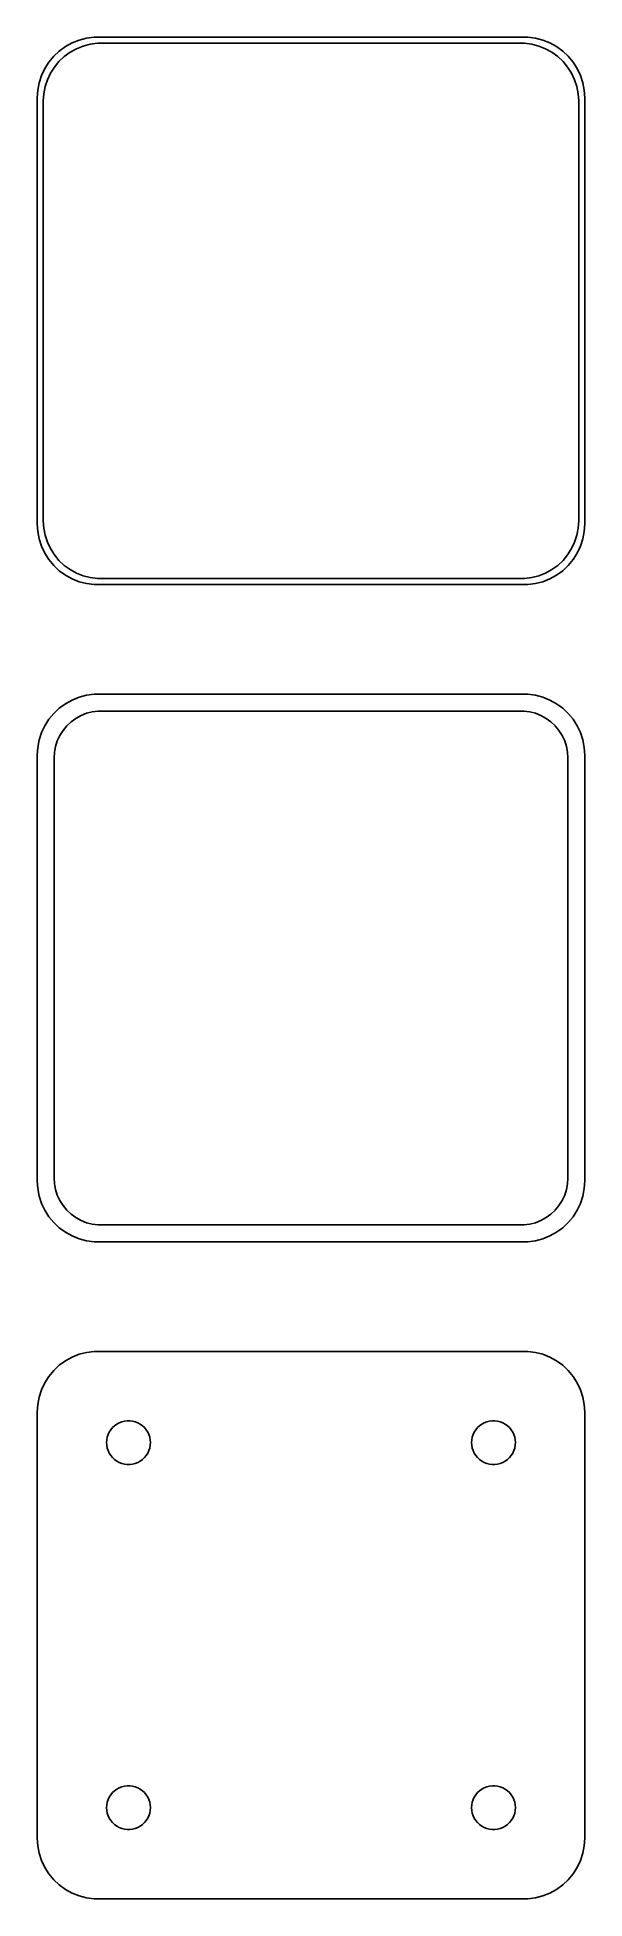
# Model space of a CAD drawing. Header units: metres. Extents: x -22 to 22, y 86 to 238.
import ezdxf

# ---------------------------------------------------------------- set-up
doc = ezdxf.new("R2010")
doc.units = ezdxf.units.M

msp = doc.modelspace()

# ---------------------------------------------------------------- linework, layer by layer
for p, q in [((-20.6871, 237.353), (-21.1448, 236.923)), ((-20.1791, 237.722), (-20.6871, 237.353)), ((-20.2778, 236.91), (-19.7952, 237.261)), ((-19.6289, 238.024), (-20.1791, 237.722)), ((-19.7952, 237.261), (-19.2724, 237.548)), ((-19.0451, 238.255), (-19.6289, 238.024)), ((-19.2724, 237.548), (-18.7178, 237.768)), ((-18.4369, 238.411), (-19.0451, 238.255)), ((-18.7178, 237.768), (-18.1401, 237.916)), ((-17.8139, 238.49), (-18.4369, 238.411)), ((-18.1401, 237.916), (-17.5482, 237.991)), ((17.8139, 238.49), (-17.8139, 238.49)), ((-17.5482, 237.991), (17.5482, 237.991)), ((17.5482, 237.991), (18.1401, 237.916)), ((18.4369, 238.411), (17.8139, 238.49)), ((18.1401, 237.916), (18.7178, 237.768)), ((19.0451, 238.255), (18.4369, 238.411)), ((18.7178, 237.768), (19.2724, 237.548)), ((19.6289, 238.024), (19.0451, 238.255)), ((19.2724, 237.548), (19.7952, 237.261)), ((20.1791, 237.722), (19.6289, 238.024)), ((19.7952, 237.261), (20.2778, 236.91)), ((20.6871, 237.353), (20.1791, 237.722)), ((21.1448, 236.923), (20.6871, 237.353)), ((-21.8815, 235.909), (-22.1489, 235.341)), ((-21.5451, 236.439), (-21.8815, 235.909)), ((-21.1448, 236.923), (-21.5451, 236.439)), ((-21.4124, 235.538), (-21.0928, 236.042)), ((-21.0928, 236.042), (-20.7126, 236.502)), ((-20.7126, 236.502), (-20.2778, 236.91)), ((20.2778, 236.91), (20.7126, 236.502)), ((20.7126, 236.502), (21.0928, 236.042)), ((21.0928, 236.042), (21.4124, 235.538)), ((21.5451, 236.439), (21.1448, 236.923)), ((21.8815, 235.909), (21.5451, 236.439)), ((22.1489, 235.341), (21.8815, 235.909)), ((-22.4606, 234.127), (-22.5, 233.5)), ((-22.3429, 234.743), (-22.4606, 234.127)), ((-22.1489, 235.341), (-22.3429, 234.743)), ((-21.9625, 233.845), (-21.8508, 234.431)), ((-21.8508, 234.431), (-21.6664, 234.999)), ((-21.6664, 234.999), (-21.4124, 235.538)), ((21.4124, 235.538), (21.6664, 234.999)), ((21.6664, 234.999), (21.8508, 234.431)), ((21.8508, 234.431), (21.9625, 233.845)), ((22.3429, 234.743), (22.1489, 235.341)), ((22.4606, 234.127), (22.3429, 234.743)), ((22.5, 233.5), (22.4606, 234.127)), ((-22.5, 233.5), (-22.5, 198.5)), ((-22, 233.25), (-21.9625, 233.845)), ((-22, 198.75), (-22, 233.25)), ((21.9625, 233.845), (22, 233.25)), ((22, 233.25), (22, 198.75)), ((22.5, 198.5), (22.5, 233.5)), ((-22.5, 198.5), (-22.4606, 197.873)), ((-22.4606, 197.873), (-22.3429, 197.257)), ((-21.9625, 198.155), (-22, 198.75)), ((-21.8508, 197.569), (-21.9625, 198.155)), ((-21.6664, 197.001), (-21.8508, 197.569)), ((21.8508, 197.569), (21.6664, 197.001)), ((21.9625, 198.155), (21.8508, 197.569)), ((22, 198.75), (21.9625, 198.155)), ((22.3429, 197.257), (22.4606, 197.873)), ((22.4606, 197.873), (22.5, 198.5)), ((-22.3429, 197.257), (-22.1489, 196.659)), ((-22.1489, 196.659), (-21.8815, 196.091)), ((-21.8815, 196.091), (-21.5451, 195.561)), ((-21.4124, 196.462), (-21.6664, 197.001)), ((-21.0928, 195.958), (-21.4124, 196.462)), ((-20.7126, 195.498), (-21.0928, 195.958)), ((21.0928, 195.958), (20.7126, 195.498)), ((21.4124, 196.462), (21.0928, 195.958)), ((21.6664, 197.001), (21.4124, 196.462)), ((21.5451, 195.561), (21.8815, 196.091)), ((21.8815, 196.091), (22.1489, 196.659)), ((22.1489, 196.659), (22.3429, 197.257)), ((-21.5451, 195.561), (-21.1448, 195.077)), ((-21.1448, 195.077), (-20.6871, 194.647)), ((-20.2778, 195.09), (-20.7126, 195.498)), ((-20.6871, 194.647), (-20.1791, 194.278)), ((-19.7952, 194.739), (-20.2778, 195.09)), ((-19.2724, 194.452), (-19.7952, 194.739)), ((-18.7178, 194.232), (-19.2724, 194.452)), ((19.2724, 194.452), (18.7178, 194.232)), ((19.7952, 194.739), (19.2724, 194.452)), ((20.2778, 195.09), (19.7952, 194.739)), ((20.1791, 194.278), (20.6871, 194.647)), ((20.7126, 195.498), (20.2778, 195.09)), ((20.6871, 194.647), (21.1448, 195.077)), ((21.1448, 195.077), (21.5451, 195.561)), ((-20.1791, 194.278), (-19.6289, 193.976)), ((-19.6289, 193.976), (-19.0451, 193.745)), ((-19.0451, 193.745), (-18.4369, 193.589)), ((-18.1401, 194.084), (-18.7178, 194.232)), ((-18.4369, 193.589), (-17.8139, 193.51)), ((-17.5482, 194.009), (-18.1401, 194.084)), ((-17.8139, 193.51), (17.8139, 193.51)), ((17.5482, 194.009), (-17.5482, 194.009)), ((18.1401, 194.084), (17.5482, 194.009)), ((17.8139, 193.51), (18.4369, 193.589)), ((18.7178, 194.232), (18.1401, 194.084)), ((18.4369, 193.589), (19.0451, 193.745)), ((19.0451, 193.745), (19.6289, 193.976)), ((19.6289, 193.976), (20.1791, 194.278)), ((-20.1791, 183.722), (-20.6871, 183.353)), ((-19.6289, 184.024), (-20.1791, 183.722)), ((-19.0451, 184.255), (-19.6289, 184.024)), ((-18.4369, 184.411), (-19.0451, 184.255)), ((-17.8139, 184.49), (-18.4369, 184.411)), ((17.8139, 184.49), (-17.8139, 184.49)), ((18.4369, 184.411), (17.8139, 184.49)), ((19.0451, 184.255), (18.4369, 184.411)), ((19.6289, 184.024), (19.0451, 184.255)), ((20.1791, 183.722), (19.6289, 184.024)), ((20.6871, 183.353), (20.1791, 183.722)), ((-21.5451, 182.439), (-21.8815, 181.909)), ((-21.1448, 182.923), (-21.5451, 182.439)), ((-20.6871, 183.353), (-21.1448, 182.923)), ((-20.0707, 181.899), (-19.7165, 182.231)), ((-19.7165, 182.231), (-19.3234, 182.517)), ((-19.3234, 182.517), (-18.8975, 182.751)), ((-18.8975, 182.751), (-18.4457, 182.93)), ((-18.4457, 182.93), (-17.9751, 183.051)), ((-17.9751, 183.051), (-17.493, 183.112)), ((-17.493, 183.112), (17.493, 183.112)), ((17.493, 183.112), (17.9751, 183.051)), ((17.9751, 183.051), (18.4457, 182.93)), ((18.4457, 182.93), (18.8975, 182.751)), ((18.8975, 182.751), (19.3234, 182.517)), ((19.3234, 182.517), (19.7165, 182.231)), ((19.7165, 182.231), (20.0707, 181.899)), ((21.1448, 182.923), (20.6871, 183.353)), ((21.5451, 182.439), (21.1448, 182.923)), ((21.8815, 181.909), (21.5451, 182.439)), ((-22.3429, 180.743), (-22.4606, 180.127)), ((-22.1489, 181.341), (-22.3429, 180.743)), ((-21.8815, 181.909), (-22.1489, 181.341)), ((-20.9979, 180.212), (-20.8477, 180.674)), ((-20.8477, 180.674), (-20.6408, 181.114)), ((-20.6408, 181.114), (-20.3805, 181.524)), ((-20.3805, 181.524), (-20.0707, 181.899)), ((20.0707, 181.899), (20.3805, 181.524)), ((20.3805, 181.524), (20.6408, 181.114)), ((20.6408, 181.114), (20.8477, 180.674)), ((20.8477, 180.674), (20.9979, 180.212)), ((22.1489, 181.341), (21.8815, 181.909)), ((22.3429, 180.743), (22.1489, 181.341)), ((22.4606, 180.127), (22.3429, 180.743)), ((-22.4606, 180.127), (-22.5, 179.5)), ((-22.5, 179.5), (-22.5, 144.5)), ((-21.1195, 179.25), (-21.089, 179.735)), ((-21.1195, 144.75), (-21.1195, 179.25)), ((-21.089, 179.735), (-20.9979, 180.212)), ((20.9979, 180.212), (21.089, 179.735)), ((21.089, 179.735), (21.1195, 179.25)), ((21.1195, 179.25), (21.1195, 144.75)), ((22.5, 179.5), (22.4606, 180.127)), ((22.5, 144.5), (22.5, 179.5)), ((-22.5, 144.5), (-22.4606, 143.873)), ((-22.4606, 143.873), (-22.3429, 143.257)), ((-21.089, 144.265), (-21.1195, 144.75)), ((-20.9979, 143.788), (-21.089, 144.265)), ((21.089, 144.265), (20.9979, 143.788)), ((21.1195, 144.75), (21.089, 144.265)), ((22.3429, 143.257), (22.4606, 143.873)), ((22.4606, 143.873), (22.5, 144.5)), ((-22.3429, 143.257), (-22.1489, 142.659)), ((-22.1489, 142.659), (-21.8815, 142.091)), ((-20.8477, 143.326), (-20.9979, 143.788)), ((-20.6408, 142.886), (-20.8477, 143.326)), ((-20.3805, 142.476), (-20.6408, 142.886)), ((-20.0707, 142.101), (-20.3805, 142.476)), ((20.3805, 142.476), (20.0707, 142.101)), ((20.6408, 142.886), (20.3805, 142.476)), ((20.8477, 143.326), (20.6408, 142.886)), ((20.9979, 143.788), (20.8477, 143.326)), ((21.8815, 142.091), (22.1489, 142.659)), ((22.1489, 142.659), (22.3429, 143.257)), ((-21.8815, 142.091), (-21.5451, 141.561)), ((-21.5451, 141.561), (-21.1448, 141.077)), ((-21.1448, 141.077), (-20.6871, 140.647)), ((-19.7165, 141.769), (-20.0707, 142.101)), ((-19.3234, 141.483), (-19.7165, 141.769)), ((-18.8975, 141.249), (-19.3234, 141.483)), ((-18.4457, 141.07), (-18.8975, 141.249)), ((-17.9751, 140.949), (-18.4457, 141.07)), ((-17.493, 140.888), (-17.9751, 140.949)), ((17.493, 140.888), (-17.493, 140.888)), ((17.9751, 140.949), (17.493, 140.888)), ((18.4457, 141.07), (17.9751, 140.949)), ((18.8975, 141.249), (18.4457, 141.07)), ((19.3234, 141.483), (18.8975, 141.249)), ((19.7165, 141.769), (19.3234, 141.483)), ((20.0707, 142.101), (19.7165, 141.769)), ((20.6871, 140.647), (21.1448, 141.077)), ((21.1448, 141.077), (21.5451, 141.561)), ((21.5451, 141.561), (21.8815, 142.091)), ((-20.6871, 140.647), (-20.1791, 140.278)), ((-20.1791, 140.278), (-19.6289, 139.976)), ((-19.6289, 139.976), (-19.0451, 139.745)), ((-19.0451, 139.745), (-18.4369, 139.589)), ((-18.4369, 139.589), (-17.8139, 139.51)), ((-17.8139, 139.51), (17.8139, 139.51)), ((17.8139, 139.51), (18.4369, 139.589)), ((18.4369, 139.589), (19.0451, 139.745)), ((19.0451, 139.745), (19.6289, 139.976)), ((19.6289, 139.976), (20.1791, 140.278)), ((20.1791, 140.278), (20.6871, 140.647)), ((-19.0451, 130.255), (-19.6289, 130.024)), ((-18.4369, 130.411), (-19.0451, 130.255)), ((-17.8139, 130.49), (-18.4369, 130.411)), ((17.8139, 130.49), (-17.8139, 130.49)), ((18.4369, 130.411), (17.8139, 130.49)), ((19.0451, 130.255), (18.4369, 130.411)), ((19.6289, 130.024), (19.0451, 130.255)), ((-21.1448, 128.923), (-21.5451, 128.439)), ((-20.6871, 129.353), (-21.1448, 128.923)), ((-20.1791, 129.722), (-20.6871, 129.353)), ((-19.6289, 130.024), (-20.1791, 129.722)), ((20.1791, 129.722), (19.6289, 130.024)), ((20.6871, 129.353), (20.1791, 129.722)), ((21.1448, 128.923), (20.6871, 129.353)), ((21.5451, 128.439), (21.1448, 128.923)), ((-22.1489, 127.341), (-22.3429, 126.743)), ((-21.8815, 127.909), (-22.1489, 127.341)), ((-21.5451, 128.439), (-21.8815, 127.909)), ((21.8815, 127.909), (21.5451, 128.439)), ((22.1489, 127.341), (21.8815, 127.909)), ((22.3429, 126.743), (22.1489, 127.341)), ((-22.4606, 126.127), (-22.5, 125.5)), ((-22.5, 125.5), (-22.5, 90.5)), ((-22.3429, 126.743), (-22.4606, 126.127)), ((22.4606, 126.127), (22.3429, 126.743)), ((22.5, 125.5), (22.4606, 126.127)), ((22.5, 90.5), (22.5, 125.5)), ((-16.5773, 123.867), (-16.4562, 124.058)), ((-16.4562, 124.058), (-16.3121, 124.232)), ((-16.3121, 124.232), (-16.1474, 124.387)), ((-16.1474, 124.387), (-15.9645, 124.52)), ((-15.9645, 124.52), (-15.7664, 124.629)), ((-15.7664, 124.629), (-15.5562, 124.712)), ((-15.5562, 124.712), (-15.3373, 124.768)), ((-15.3373, 124.768), (-15.113, 124.796)), ((-15.113, 124.796), (-14.887, 124.796)), ((-14.887, 124.796), (-14.6627, 124.768)), ((-14.6627, 124.768), (-14.4438, 124.712)), ((-14.4438, 124.712), (-14.2336, 124.629)), ((-14.2336, 124.629), (-14.0355, 124.52)), ((-14.0355, 124.52), (-13.8526, 124.387)), ((-13.8526, 124.387), (-13.6879, 124.232)), ((-13.6879, 124.232), (-13.5438, 124.058)), ((-13.5438, 124.058), (-13.4226, 123.867)), ((13.4226, 123.867), (13.5438, 124.058)), ((13.5438, 124.058), (13.6879, 124.232)), ((13.6879, 124.232), (13.8526, 124.387)), ((13.8526, 124.387), (14.0355, 124.52)), ((14.0355, 124.52), (14.2336, 124.629)), ((14.2336, 124.629), (14.4438, 124.712)), ((14.4438, 124.712), (14.6627, 124.768)), ((14.6627, 124.768), (14.887, 124.796)), ((14.887, 124.796), (15.113, 124.796)), ((15.113, 124.796), (15.3373, 124.768)), ((15.3373, 124.768), (15.5562, 124.712)), ((15.5562, 124.712), (15.7664, 124.629)), ((15.7664, 124.629), (15.9645, 124.52)), ((15.9645, 124.52), (16.1474, 124.387)), ((16.1474, 124.387), (16.3121, 124.232)), ((16.3121, 124.232), (16.4562, 124.058)), ((16.4562, 124.058), (16.5773, 123.867)), ((-16.8, 123), (-16.7858, 123.226)), ((-16.7858, 122.774), (-16.8, 123)), ((-16.7858, 123.226), (-16.7434, 123.448)), ((-16.7434, 122.552), (-16.7858, 122.774)), ((-16.7434, 123.448), (-16.6736, 123.663)), ((-16.6736, 122.337), (-16.7434, 122.552)), ((-16.6736, 123.663), (-16.5773, 123.867)), ((-13.4226, 123.867), (-13.3264, 123.663)), ((-13.3264, 123.663), (-13.2565, 123.448)), ((-13.2565, 122.552), (-13.3264, 122.337)), ((-13.2565, 123.448), (-13.2142, 123.226)), ((-13.2142, 122.774), (-13.2565, 122.552)), ((-13.2142, 123.226), (-13.2, 123)), ((-13.2, 123), (-13.2142, 122.774)), ((13.2, 123), (13.2142, 123.226)), ((13.2142, 122.774), (13.2, 123)), ((13.2142, 123.226), (13.2565, 123.448)), ((13.2565, 122.552), (13.2142, 122.774)), ((13.2565, 123.448), (13.3264, 123.663)), ((13.3264, 122.337), (13.2565, 122.552)), ((13.3264, 123.663), (13.4226, 123.867)), ((16.5773, 123.867), (16.6736, 123.663)), ((16.6736, 123.663), (16.7434, 123.448)), ((16.7434, 122.552), (16.6736, 122.337)), ((16.7434, 123.448), (16.7858, 123.226)), ((16.7858, 122.774), (16.7434, 122.552)), ((16.7858, 123.226), (16.8, 123)), ((16.8, 123), (16.7858, 122.774)), ((-16.5773, 122.133), (-16.6736, 122.337)), ((-16.4562, 121.942), (-16.5773, 122.133)), ((-16.3121, 121.768), (-16.4562, 121.942)), ((-16.1474, 121.613), (-16.3121, 121.768)), ((-15.9645, 121.48), (-16.1474, 121.613)), ((-15.7664, 121.371), (-15.9645, 121.48)), ((-15.5562, 121.288), (-15.7664, 121.371)), ((-15.3373, 121.232), (-15.5562, 121.288)), ((-15.113, 121.204), (-15.3373, 121.232)), ((-14.887, 121.204), (-15.113, 121.204)), ((-14.6627, 121.232), (-14.887, 121.204)), ((-14.4438, 121.288), (-14.6627, 121.232)), ((-14.2336, 121.371), (-14.4438, 121.288)), ((-14.0355, 121.48), (-14.2336, 121.371)), ((-13.8526, 121.613), (-14.0355, 121.48)), ((-13.6879, 121.768), (-13.8526, 121.613)), ((-13.5438, 121.942), (-13.6879, 121.768)), ((-13.4226, 122.133), (-13.5438, 121.942)), ((-13.3264, 122.337), (-13.4226, 122.133)), ((13.4226, 122.133), (13.3264, 122.337)), ((13.5438, 121.942), (13.4226, 122.133)), ((13.6879, 121.768), (13.5438, 121.942)), ((13.8526, 121.613), (13.6879, 121.768)), ((14.0355, 121.48), (13.8526, 121.613)), ((14.2336, 121.371), (14.0355, 121.48)), ((14.4438, 121.288), (14.2336, 121.371)), ((14.6627, 121.232), (14.4438, 121.288)), ((14.887, 121.204), (14.6627, 121.232)), ((15.113, 121.204), (14.887, 121.204)), ((15.3373, 121.232), (15.113, 121.204)), ((15.5562, 121.288), (15.3373, 121.232)), ((15.7664, 121.371), (15.5562, 121.288)), ((15.9645, 121.48), (15.7664, 121.371)), ((16.1474, 121.613), (15.9645, 121.48)), ((16.3121, 121.768), (16.1474, 121.613)), ((16.4562, 121.942), (16.3121, 121.768)), ((16.5773, 122.133), (16.4562, 121.942)), ((16.6736, 122.337), (16.5773, 122.133)), ((-16.7858, 93.2256), (-16.7434, 93.4476)), ((-16.7434, 93.4476), (-16.6736, 93.6626)), ((-16.6736, 93.6626), (-16.5773, 93.8672)), ((-16.5773, 93.8672), (-16.4562, 94.058)), ((-16.4562, 94.058), (-16.3121, 94.2322)), ((-16.3121, 94.2322), (-16.1474, 94.3869)), ((-16.1474, 94.3869), (-15.9645, 94.5198)), ((-15.9645, 94.5198), (-15.7664, 94.6287)), ((-15.7664, 94.6287), (-15.5562, 94.7119)), ((-15.5562, 94.7119), (-15.3373, 94.7681)), ((-15.3373, 94.7681), (-15.113, 94.7964)), ((-15.113, 94.7964), (-14.887, 94.7964)), ((-14.887, 94.7964), (-14.6627, 94.7681)), ((-14.6627, 94.7681), (-14.4438, 94.7119)), ((-14.4438, 94.7119), (-14.2336, 94.6287)), ((-14.2336, 94.6287), (-14.0355, 94.5198)), ((-14.0355, 94.5198), (-13.8526, 94.3869)), ((-13.8526, 94.3869), (-13.6879, 94.2322)), ((-13.6879, 94.2322), (-13.5438, 94.058)), ((-13.5438, 94.058), (-13.4226, 93.8672)), ((-13.4226, 93.8672), (-13.3264, 93.6626)), ((-13.3264, 93.6626), (-13.2565, 93.4476)), ((-13.2565, 93.4476), (-13.2142, 93.2256)), ((13.2142, 93.2256), (13.2565, 93.4476)), ((13.2565, 93.4476), (13.3264, 93.6626)), ((13.3264, 93.6626), (13.4226, 93.8672)), ((13.4226, 93.8672), (13.5438, 94.058)), ((13.5438, 94.058), (13.6879, 94.2322)), ((13.6879, 94.2322), (13.8526, 94.3869)), ((13.8526, 94.3869), (14.0355, 94.5198)), ((14.0355, 94.5198), (14.2336, 94.6287)), ((14.2336, 94.6287), (14.4438, 94.7119)), ((14.4438, 94.7119), (14.6627, 94.7681)), ((14.6627, 94.7681), (14.887, 94.7964)), ((14.887, 94.7964), (15.113, 94.7964)), ((15.113, 94.7964), (15.3373, 94.7681)), ((15.3373, 94.7681), (15.5562, 94.7119)), ((15.5562, 94.7119), (15.7664, 94.6287)), ((15.7664, 94.6287), (15.9645, 94.5198)), ((15.9645, 94.5198), (16.1474, 94.3869)), ((16.1474, 94.3869), (16.3121, 94.2322)), ((16.3121, 94.2322), (16.4562, 94.058)), ((16.4562, 94.058), (16.5773, 93.8672)), ((16.5773, 93.8672), (16.6736, 93.6626)), ((16.6736, 93.6626), (16.7434, 93.4476)), ((16.7434, 93.4476), (16.7858, 93.2256)), ((-16.8, 93), (-16.7858, 93.2256)), ((-16.7858, 92.7744), (-16.8, 93)), ((-16.7434, 92.5524), (-16.7858, 92.7744)), ((-16.6736, 92.3374), (-16.7434, 92.5524)), ((-16.5773, 92.1329), (-16.6736, 92.3374)), ((-16.4562, 91.942), (-16.5773, 92.1329)), ((-16.3121, 91.7678), (-16.4562, 91.942)), ((-13.5438, 91.942), (-13.6879, 91.7678)), ((-13.4226, 92.1329), (-13.5438, 91.942)), ((-13.3264, 92.3374), (-13.4226, 92.1329)), ((-13.2565, 92.5524), (-13.3264, 92.3374)), ((-13.2142, 92.7744), (-13.2565, 92.5524)), ((-13.2142, 93.2256), (-13.2, 93)), ((-13.2, 93), (-13.2142, 92.7744)), ((13.2, 93), (13.2142, 93.2256)), ((13.2142, 92.7744), (13.2, 93)), ((13.2565, 92.5524), (13.2142, 92.7744)), ((13.3264, 92.3374), (13.2565, 92.5524)), ((13.4226, 92.1329), (13.3264, 92.3374)), ((13.5438, 91.942), (13.4226, 92.1329)), ((13.6879, 91.7678), (13.5438, 91.942)), ((16.4562, 91.942), (16.3121, 91.7678)), ((16.5773, 92.1329), (16.4562, 91.942)), ((16.6736, 92.3374), (16.5773, 92.1329)), ((16.7434, 92.5524), (16.6736, 92.3374)), ((16.7858, 92.7744), (16.7434, 92.5524)), ((16.7858, 93.2256), (16.8, 93)), ((16.8, 93), (16.7858, 92.7744)), ((-22.5, 90.5), (-22.4606, 89.8733)), ((-16.1474, 91.6131), (-16.3121, 91.7678)), ((-15.9645, 91.4802), (-16.1474, 91.6131)), ((-15.7664, 91.3713), (-15.9645, 91.4802)), ((-15.5562, 91.2881), (-15.7664, 91.3713)), ((-15.3373, 91.2319), (-15.5562, 91.2881)), ((-15.113, 91.2036), (-15.3373, 91.2319)), ((-14.887, 91.2036), (-15.113, 91.2036)), ((-14.6627, 91.2319), (-14.887, 91.2036)), ((-14.4438, 91.2881), (-14.6627, 91.2319)), ((-14.2336, 91.3713), (-14.4438, 91.2881)), ((-14.0355, 91.4802), (-14.2336, 91.3713)), ((-13.8526, 91.6131), (-14.0355, 91.4802)), ((-13.6879, 91.7678), (-13.8526, 91.6131)), ((13.8526, 91.6131), (13.6879, 91.7678)), ((14.0355, 91.4802), (13.8526, 91.6131)), ((14.2336, 91.3713), (14.0355, 91.4802)), ((14.4438, 91.2881), (14.2336, 91.3713)), ((14.6627, 91.2319), (14.4438, 91.2881)), ((14.887, 91.2036), (14.6627, 91.2319)), ((15.113, 91.2036), (14.887, 91.2036)), ((15.3373, 91.2319), (15.113, 91.2036)), ((15.5562, 91.2881), (15.3373, 91.2319)), ((15.7664, 91.3713), (15.5562, 91.2881)), ((15.9645, 91.4802), (15.7664, 91.3713)), ((16.1474, 91.6131), (15.9645, 91.4802)), ((16.3121, 91.7678), (16.1474, 91.6131)), ((22.4606, 89.8733), (22.5, 90.5)), ((-22.4606, 89.8733), (-22.3429, 89.2566)), ((-22.3429, 89.2566), (-22.1489, 88.6594)), ((22.1489, 88.6594), (22.3429, 89.2566)), ((22.3429, 89.2566), (22.4606, 89.8733)), ((-22.1489, 88.6594), (-21.8815, 88.0912)), ((-21.8815, 88.0912), (-21.5451, 87.5611)), ((-21.5451, 87.5611), (-21.1448, 87.0773)), ((21.1448, 87.0773), (21.5451, 87.5611)), ((21.5451, 87.5611), (21.8815, 88.0912)), ((21.8815, 88.0912), (22.1489, 88.6594)), ((-21.1448, 87.0773), (-20.6871, 86.6474)), ((-20.6871, 86.6474), (-20.1791, 86.2784)), ((-20.1791, 86.2784), (-19.6289, 85.9759)), ((-19.6289, 85.9759), (-19.0451, 85.7447)), ((-19.0451, 85.7447), (-18.4369, 85.5886)), ((18.4369, 85.5886), (19.0451, 85.7447)), ((19.0451, 85.7447), (19.6289, 85.9759)), ((19.6289, 85.9759), (20.1791, 86.2784)), ((20.1791, 86.2784), (20.6871, 86.6474)), ((20.6871, 86.6474), (21.1448, 87.0773)), ((-18.4369, 85.5886), (-17.8139, 85.5099)), ((-17.8139, 85.5099), (17.8139, 85.5099)), ((17.8139, 85.5099), (18.4369, 85.5886))]:
    msp.add_line(p, q)

doc.saveas('drawing.dxf')
